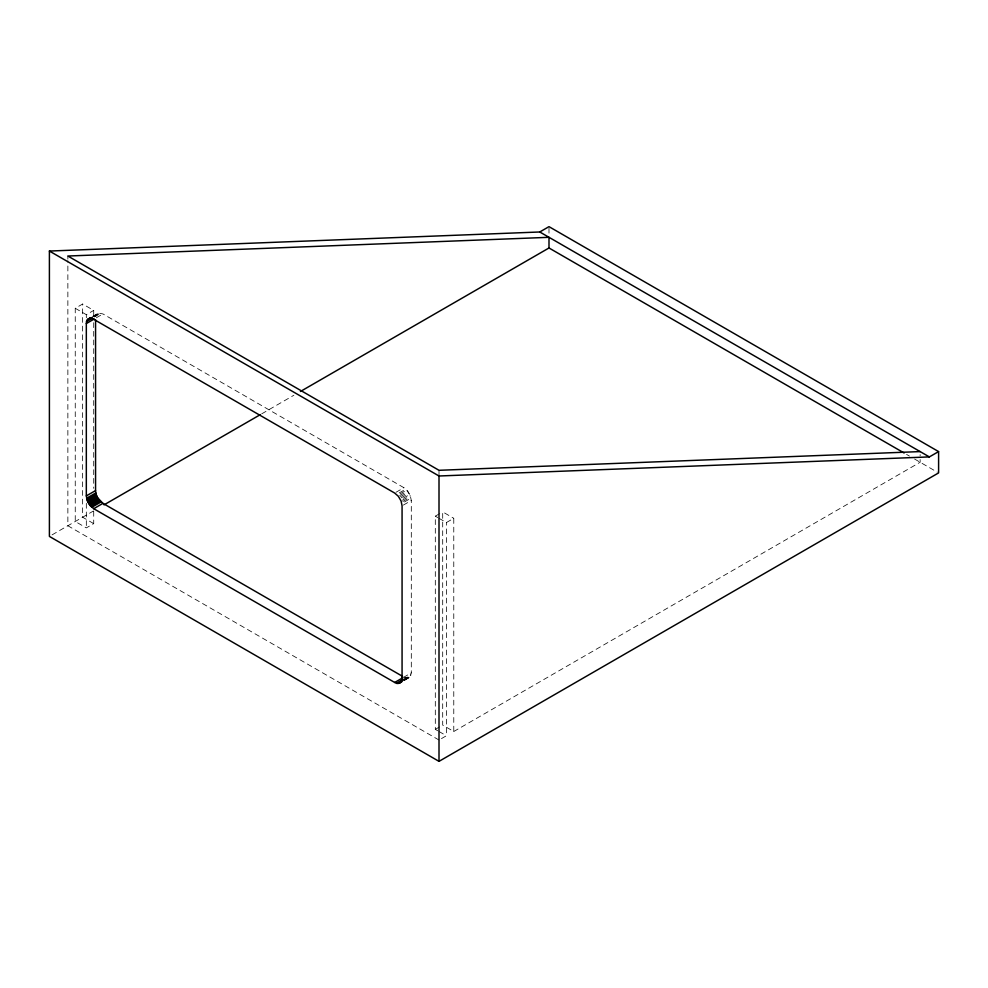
<?xml version="1.0" encoding="UTF-8"?>
<svg xmlns="http://www.w3.org/2000/svg" width="988" height="988" viewBox="0 0 988 988"><rect width="100%" height="100%" fill="white"/><g stroke="black" fill="none" stroke-linecap="round" stroke-linejoin="round"><path stroke-width="0.74" stroke-dasharray="4.94 3.71" d="M403.87 680.695L409.773 677.175L411.304 672.865L411.304 500.508L410.316 495.68L407.612 490.987L403.919 487.714L102.95 313.949L98.454 313.122L95.811 316.16M93.712 511.352L93.712 523.628L86.327 527.888L75.249 521.491L75.249 308.281L82.634 304.02L93.712 310.405L93.712 316.543M75.249 308.281L86.327 314.678L93.712 310.405M92.452 316.481L98.454 313.122M93.909 316.049L99.257 312.961M93.49 316.802L100.121 312.974M94.44 316.95L101.035 313.134M96.355 317.766L102.95 313.949M52.068 534.866L93.477 510.969M261.697 413.849L293.856 395.274M396.003 492.283L403.919 487.714M399.238 492.913L405.833 489.109M400.152 493.802L406.747 489.999M399.695 495.556L407.612 490.987M400.498 496.643L408.415 492.073M401.227 497.804L409.143 493.234M403.178 498.248L409.773 494.432M402.4 500.237L410.316 495.68M402.832 501.484L410.736 496.927M404.463 501.966L411.057 498.162M403.388 505.078L411.304 500.508M437.77 730.787L435.313 729.366L435.313 516.156L440.228 513.315M439.005 518.292L446.391 522.553L453.776 518.292L453.776 731.503L442.698 725.106L442.698 511.895L453.776 518.292M403.388 677.435L411.304 672.865M403.19 679.472L411.057 674.928M404.104 679.633L410.736 675.804M403.66 680.399L410.316 676.558M404.463 680.25L409.773 677.175M435.313 729.366L440.228 726.526M441.463 738.604L446.391 735.764L446.391 522.553M453.776 731.503L920.137 462.248L920.137 454.628M409.143 677.645L406.747 678.114L403.919 677.126M906.576 454.418L909.454 456.086M914.579 459.037L937.266 472.141M435.313 516.156L437.77 517.576M93.712 523.628L82.634 517.23L82.634 304.02M439.005 731.503L446.391 735.764M439.005 740.024L67.863 525.752L67.863 260.647M548.995 228.179L548.995 234.267M439.005 470.3L439.005 474.919M93.712 322.681L93.712 488.344M86.327 314.678L86.327 317.741M86.327 503.349L86.327 527.888M67.863 256.028L67.863 259.115"/><path stroke-width="1.48" d="M86.327 323.545C85.672 319.408 90.464 316.654 93.712 319.285L394.681 493.049L398.374 496.322L401.079 501.002L402.067 505.844L402.067 678.2C402.721 682.338 397.942 685.092 394.681 682.461L93.712 508.697L90.019 505.424L87.315 500.743L86.327 495.902L86.327 323.545L94.243 318.976M87.858 319.235L90.488 317.716M87.315 319.853L91.279 317.568M86.895 320.606L92.168 317.568M86.586 321.483L91.859 318.445M539.769 231.982L548.995 226.647L938.6 451.59L938.6 472.906L439.005 761.353L49.4 536.41L49.4 251.051L539.769 231.982L929.362 456.913L938.6 451.59M86.327 495.902L95.564 490.579L95.564 319.754M86.586 498.261L95.811 492.926L95.564 490.579M86.895 499.496L96.12 494.161L95.811 492.926M87.315 500.743L96.552 495.408L96.12 494.161M87.858 501.978L97.083 496.643L96.552 495.408M88.488 503.188L97.726 497.853L102.95 503.361L402.585 676.36M89.216 504.337L98.454 499.014M90.019 505.424L99.257 500.089M90.884 506.412L100.121 501.089M91.798 507.301L101.035 501.966M93.712 508.697L102.95 503.361M104.012 504.88L260.363 414.614M300.451 391.47L548.995 247.976L904.119 452.998M394.681 682.461L402.598 677.892M396.596 683.276L403.19 679.472M397.509 683.449L402.783 680.399M398.374 683.449L401.017 681.93M399.177 683.288L401.82 681.769M920.137 451.59L439.005 470.3L67.863 256.028L548.995 237.318L548.995 247.976M49.4 251.051L439.005 475.994L929.362 456.913M97.083 496.643L97.726 497.853M439.005 475.994L439.005 761.353"/></g></svg>
